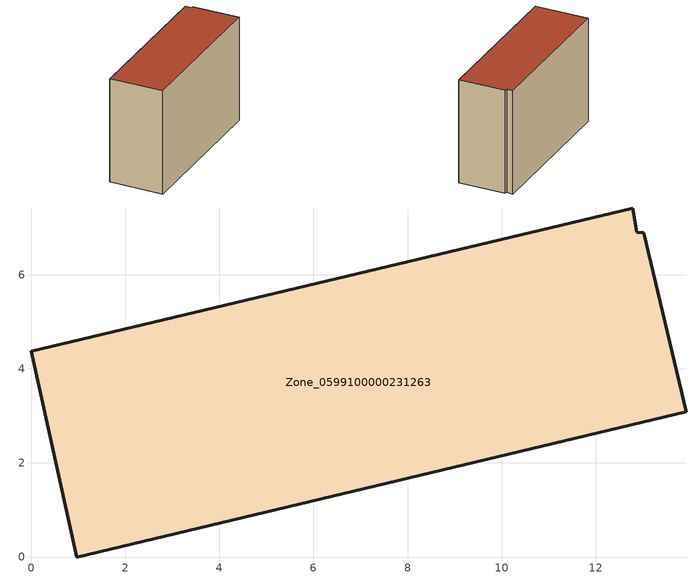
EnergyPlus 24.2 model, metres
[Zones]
Zone_0599100000231263
 floor ground (C_G): 13.02,6.88 13.93,3.09 0.97,0 0,4.37 12.78,7.42 12.87,6.9 z0
 wall outside (C_F): 0.97,0 13.93,3.09 13.02,6.88 12.87,6.9 12.78,7.42 0,4.37 0.97,0 z0:8.85
 roof outside (C_R): 13.93,3.09 13.02,6.88 12.87,6.9 12.78,7.42 0,4.37 0.97,0 z8.85
[BUILDING]
Pand.0599100000231263: North Axis=0; Terrain=City; Loads Convergence Tolerance Value=0.04; Temperature Convergence Tolerance Value=0.4; Solar Distribution=FullExterior; Maximum Number of Warmup Days=25; Minimum Number of Warmup Days=1
[Site:Location]
Rotterdam.The.Hague.AP_ZH_NLD Design_Conditions: Latitude=51.96; Longitude=4.45; Time Zone=1; Elevation=-4.5
[SITE:GROUNDTEMPERATURE:BUILDINGSURFACE]
18, 18, 18, 18, 18, 18, 18, 18, 18, 18, 18, 18
[MATERIAL] Thermal Absorptance=0.9; Solar Absorptance=0.7; Visible Absorptance=0.7
Name | Roughness | Thickness | Conductivity | Density | Specific Heat
G.TI.1946 | MediumSmooth | 0.15 | 1 | 540 | 1210
F.TI.1946 | Rough | 0.3 | 0.857143 | 1920 | 840
R.TI.1946 | MediumRough | 0.2 | 0.1 | 1500 | 1000
[CONSTRUCTION]
C_G: G.TI.1946
C_F: F.TI.1946
C_R: R.TI.1946
[ZONE]
Zone_0599100000231263: Type=1; Multiplier=1; Ceiling Height=Autocalculate; Volume=Autocalculate; Floor Area=autocalculate; Part of Total Floor Area=Yes
[ZONEINFILTRATION:DESIGNFLOWRATE]
Infil_Zone_0599100000231263: Zone or ZoneList or Space or SpaceList=Zone_0599100000231263; Schedule=AlwaysOn; Design Flow Rate Calculation Method=Flow/Area; Flow Rate per Floor Area=0.003; Constant Term Coefficient=1; Temperature Term Coefficient=0; Velocity Term Coefficient=0; Velocity Squared Term Coefficient=0
[HVACTEMPLATE:ZONE:IDEALLOADSAIRSYSTEM]
Zone_0599100000231263: Maximum Heating Supply Air Temperature=50; Minimum Cooling Supply Air Temperature=13; Maximum Heating Supply Air Humidity Ratio=0.0156; Minimum Cooling Supply Air Humidity Ratio=0.0077; Heating Limit=NoLimit; Cooling Limit=NoLimit; Dehumidification Control Type=ConstantSensibleHeatRatio; Cooling Sensible Heat Ratio=0.7; Dehumidification Setpoint=60; Humidification Control Type=None; Humidification Setpoint=30; Outdoor Air Method=None; Outdoor Air Flow Rate per Person=0.00944; Outdoor Air Flow Rate per Zone Floor Area=0; Outdoor Air Flow Rate per Zone=0; Demand Controlled Ventilation Type=None; Outdoor Air Economizer Type=NoEconomizer; Heat Recovery Type=None; Sensible Heat Recovery Effectiveness=0.7; Latent Heat Recovery Effectiveness=0.65
[ZONECONTROL:THERMOSTAT]
ThermostatControl_Zone_0599100000231263: Zone or ZoneList=Zone_0599100000231263; Control Type Schedule=DualSetpointControlType; Control 1=Thermostat_Zone_0599100000231263; Temperature Difference Between Cutout And Setpoint=0
[THERMOSTATSETPOINT:DUALSETPOINT]
Thermostat_Zone_0599100000231263: Heating Setpoint Temperature Schedule=HeatingSetpoint_Zone_0599100000231263; Cooling Setpoint Temperature Schedule=CoolingSetpoint_Zone_0599100000231263
[SCHEDULE:COMPACT]
HeatingSetpoint_Zone_0599100000231263: Through: 12/31, For: AllDays, Until: 24:00, 21
CoolingSetpoint_Zone_0599100000231263: Through: 12/31, For: AllDays, Until: 24:00, 24
DualSetpointControlType: Through: 12/31, For: AllDays, Until: 24:00, 4
AlwaysOn: Through: 12/31, For: AllDays, Until: 24:00, 1
